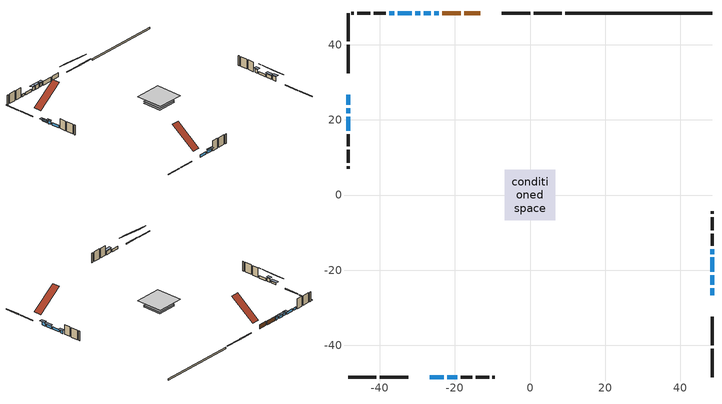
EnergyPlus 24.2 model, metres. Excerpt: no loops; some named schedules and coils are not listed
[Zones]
conditioned space
 floor adiabatic (Floor1 construction): -4.88,-4.88 -4.88,4.88 4.88,4.88 4.88,-4.88 z0.16
 floor adiabatic (AdiabaticFloorConstruction): -6.75,-6.75 -6.75,6.75 6.75,6.75 6.75,-6.75 z2.6
 floor foundation (Slab1 construction): -4.93,-4.82 -4.93,4.82 4.93,4.82 4.93,-4.82 z-0.65
 wall outside (RimJoist1 construction): 8.5,48.45 0.96,48.45 / -48.45,-48.45 -40.9,-48.45 / -48.45,48.45 -48.45,40.9 / 48.45,-48.45 48.45,-40.9 z0.16:0.46
 wall outside (RimJoist2 construction): 0.03,48.45 -7.51,48.45 / -39.97,-48.45 -32.43,-48.45 / -48.45,39.97 -48.45,32.43 / 48.45,-39.97 48.45,-32.43 z0.16:0.46
 wall outside (AdiabaticWallConstruction 1): -13.24,48.45 -17.47,48.45 / -18.4,48.45 -23.3,48.45 z0.16:2.19
 wall outside (AdiabaticWallConstruction): -24.23,48.45 -25.55,48.45 / -29.24,48.45 -30.56,48.45 / -48.45,23.03 -48.45,21.71 / 48.45,-15.71 48.45,-14.38 z0.16:1.97; -26.48,48.45 -28.31,48.45 z0.16:2.04; -48.45,26.7 -48.45,23.96 z0.16:1.15; 48.45,-26.7 48.45,-24.87 z0.16:2.29; 48.45,-23.95 48.45,-21.3 / -22.04,-48.45 -19.39,-48.45 z0.16:1.96; -31.49,48.45 -35.23,48.45 / -26.7,-48.45 -22.97,-48.45 / -48.45,20.78 -48.45,17.04 / 48.45,-20.37 48.45,-16.63 / -36.15,48.45 -37.53,48.45 z0.16:1.38
 wall outside (Wall1 construction): -38.45,48.45 -41.58,48.45 / -18.46,-48.45 -15.34,-48.45 / -48.45,16.12 -48.45,12.99 / 48.45,-13.45 48.45,-10.33 z0.16:5.04
 wall outside (Wall2 construction): -42.5,48.45 -46.01,48.45 / -14.41,-48.45 -10.91,-48.45 / -48.45,12.07 -48.45,8.56 / 48.45,-9.4 48.45,-5.9 z0.16:5.04
 wall outside (Wall3 construction): -46.94,48.45 -47.52,48.45 / -9.98,-48.45 -9.4,-48.45 / -48.45,7.63 -48.45,7.05 / 48.45,-4.97 48.45,-4.39 z0.16:5.04
 wall foundation (FoundationWall1 construction): 48.45,48.45 9.43,48.45 z-0.65:0.16
 window (WindowConstruction 8): -24.23,48.45 -25.55,48.45 z0.16:1.96
 window (WindowConstruction 1): -26.48,48.45 -28.31,48.45 z0.16:2.04
 window (WindowConstruction 2): -48.45,26.7 -48.45,23.96 z0.16:1.15
 window (WindowConstruction 3): 48.45,-26.7 48.45,-24.88 z0.16:2.29
 window (WindowConstruction 11): -29.24,48.45 -30.56,48.45 z0.16:1.96
 window (WindowConstruction 12): 48.45,-23.95 48.45,-21.3 z0.16:1.96
 window (WindowConstruction 13): -48.45,23.03 -48.45,21.71 z0.16:1.96
 window (WindowConstruction 4): -31.49,48.45 -35.23,48.45 z0.16:1.38
 window (WindowConstruction 5): -26.7,-48.45 -22.97,-48.45 z0.16:1.38
 window (WindowConstruction 6): -48.45,20.78 -48.45,17.04 z0.16:1.38
 window (WindowConstruction 9): -22.04,-48.45 -19.39,-48.45 z0.16:1.96
 window (WindowConstruction 7): 48.45,-20.37 48.45,-16.64 z0.16:1.38
 window (WindowConstruction 10): 48.45,-15.71 48.45,-14.38 z0.16:1.96
 window (WindowConstruction): -36.15,48.45 -37.53,48.45 z0.16:1.38
 door (Door): -13.24,48.45 -17.47,48.45 z0.16:2.19
 door (Door 1): -18.4,48.45 -23.3,48.45 z0.16:2.19
 ceiling adiabatic (AdiabaticFloorConstruction): 6.75,-6.75 6.75,6.75 -6.75,6.75 -6.75,-6.75 z2.6
 roof outside (Roof1 construction): -12.31,48.45,5.04 -12.31,36.06,14.32 -8.44,36.06,14.32 -8.44,48.45,5.04; -27.63,-48.45,5.04 -27.63,-36.06,14.32 -31.5,-36.06,14.32 -31.5,-48.45,5.04; -48.45,27.63,5.04 -36.06,27.63,14.32 -36.06,31.5,14.32 -48.45,31.5,5.04; 48.45,-27.63,5.04 36.06,-27.63,14.32 36.06,-31.5,14.32 48.45,-31.5,5.04
shading: -25.93,48.45 -23.85,48.45 -23.85,49.67 -25.93,49.67 z2.35; -28.67,48.45 -26.12,48.45 -26.12,49.67 -28.67,49.67 z2.4; -48.45,23.6 -48.45,27.06 -49.67,27.06 -49.67,23.6 z1.51; 48.45,-24.52 48.45,-27.06 49.67,-27.06 49.67,-24.52 z2.65; -30.94,48.45 -28.86,48.45 -28.86,49.67 -30.94,49.67 z2.35; 48.45,-20.92 48.45,-24.33 49.67,-24.33 49.67,-20.92 z2.35; -48.45,21.33 -48.45,23.41 -49.67,23.41 -49.67,21.33 z2.35; -19.01,-48.45 -22.42,-48.45 -22.42,-49.67 -19.01,-49.67 z2.35; 48.45,-14 48.45,-16.09 49.67,-16.09 49.67,-14 z2.35
[Building]
Building 1: Terrain=Suburbs
[Site:Location]
Kamloops AP_BC: Latitude {deg}=50.7; Longitude {deg}=-120.45; Time Zone {hr}=-8; Elevation {m}=345; Keep Site Location Information=Yes
[Site:GroundTemperature:Shallow]
5.27319, 3.4012, 3.25128, 4.13963, 7.70588, 11.2555, 14.3329, 16.2823, 16.4479, 14.8624, 11.8635, 8.42276
[Site:WaterMainsTemperature]
Calculation Method=Schedule; Temperature Schedule=mains temperature schedule
[Material] Roughness=Rough; Thermal Absorptance=0.9
Name | Thickness {m} | Conductivity {W/m-K} | Density {kg/m3} | Specific Heat {J/kg-K} | Solar Absorptance | Visible Absorptance
asphalt or fiberglass shingles | 0.00635 | 0.162714 | 1121.4 | 1465.45 | 0.4 | 0.4
concrete 4.0 in. | 0.1016 | 1.803125 | 2242.8 | 837.4 | 0.7 | 0.7
concrete 8.0 in. | 0.2032 | 1.803125 | 2242.8 | 837.4 | 0.7 | 0.7
door material | 0.04445 | 0.188738 | 512.64 | 1214.23 | 0.7 | 0.7
exterior vertical ins | 0.00171011 | 0.029427 | 32.04 | 1214.23 | 0.7 | 0.7
floor covering | 0.0127 | 9.015625 | 54.468 | 1339.84 | 0.6 | 0.6
floor covering 1 | 0.0127 | 0.0433444 | 54.468 | 1339.84 | 0.6 | 0.6
floor rigid ins; wall rigid ins 1 | 0.512978 | 0.029427 | 32.04 | 1214.23 | 0.7 | 0.7
floor stud and cavity | 0.0889 | 0.621767 | 50.32683 | 1063.81 | 0.7 | 0.7
floor stud and cavity 1 | 0.1397 | 1.75129 | 37.0049 | 1207.88 | 0.7 | 0.7
furniture material conditioned space 1 | 0.1524 | 0.115458 | 640.8 | 1214.23 | 0.6 | 0.6
gypsum board | 0.0127 | 0.160291 | 801 | 837.4 | 0.6 | 0.6
gypsum board 1 | 0.0127 | 0.160291 | 801 | 837.4 | 0.7 | 0.7
osb sheathing 0.5 in. | 0.0127 | 0.115458 | 512.64 | 1214.23 | 0.7 | 0.7
osb sheathing 0.75 in. | 0.01905 | 0.115458 | 512.64 | 1214.23 | 0.7 | 0.7
osb sheathing 2.0 in. | 0.0508 | 0.115458 | 512.64 | 1214.23 | 0.7 | 0.7
rim joist rigid ins | 0.103632 | 0.029427 | 32.04 | 1214.23 | 0.7 | 0.7
rim joist stud and cavity | 0.0508 | 0.258849 | 50.32683 | 1063.81 | 0.6 | 0.6
rim joist stud and cavity 1 | 0.0508 | 0.0505626 | 125.044 | 1163.47 | 0.6 | 0.6
roof rigid ins; wall rigid ins | 0.051816 | 0.029427 | 32.04 | 1214.23 | 0.7 | 0.7
roof stud and cavity | 0.2032 | 0.231943 | 78.34581 | 1123.46 | 0.7 | 0.7
wall stud and cavity | 0.1397 | 0.19072 | 139.0536 | 1170.24 | 0.7 | 0.7
wall stud and cavity 1 | 0.1397 | 0.251873 | 139.0536 | 1170.24 | 0.7 | 0.7
wall stud and cavity 2 | 0.1397 | 0.334772 | 139.0536 | 1170.24 | 0.7 | 0.7
wall stud and cavity 3 | 0.0889 | 0.380278 | 52.3479 | 1209.89 | 0.7 | 0.7
wall stud and cavity 4 | 0.0889 | 0.391764 | 83.0341 | 1211.67 | 0.7 | 0.7
wood siding | 0.0254 | 0.102417 | 544.68 | 1172.36 | 0.4 | 0.4
wood siding 1; wood siding 2; wood siding 3 | 0.0254 | 0.102417 | 544.68 | 1172.36 | 0.7 | 0.7
[WindowMaterial:SimpleGlazingSystem]
Name | U-Factor {W/m2-K} | Solar Heat Gain Coefficient
WindowMaterial | 2.95029 | 0.64
WindowMaterial 1 | 2.921331 | 0.67
WindowMaterial 2 | 2.907136 | 0.68
WindowMaterial 3 | 2.91792 | 0.67
WindowMaterial 4 | 2.91452 | 0.67
WindowMaterial 5 | 5.58318 | 0.73
[Construction]
AdiabaticFloorConstruction: floor stud and cavity 1, floor rigid ins, osb sheathing 0.75 in., floor covering 1
AdiabaticWallConstruction: wood siding 2, wall rigid ins 1, wall stud and cavity 3, gypsum board
AdiabaticWallConstruction 1: wood siding 3, wall rigid ins 1, wall stud and cavity 3, gypsum board
Door; Door 1: door material
Floor1 construction: floor stud and cavity, floor covering
FoundationWall1 construction: concrete 8.0 in., gypsum board 1
furniture construction conditioned space 1: furniture material conditioned space 1
PartitionWallConstruction: gypsum board, wall stud and cavity 4, gypsum board
RimJoist1 construction: wood siding 1, rim joist stud and cavity
RimJoist2 construction: wood siding 1, rim joist rigid ins, osb sheathing 2.0 in., rim joist stud and cavity 1
Roof1 construction: asphalt or fiberglass shingles, roof rigid ins, osb sheathing 0.75 in., roof stud and cavity, gypsum board
Slab1 construction: concrete 4.0 in.
Wall1 construction: wood siding, wall rigid ins, osb sheathing 0.5 in., wall stud and cavity, gypsum board
Wall2 construction: wood siding, wall rigid ins, osb sheathing 0.5 in., wall stud and cavity 1, gypsum board
Wall3 construction: wood siding, wall rigid ins, osb sheathing 0.5 in., wall stud and cavity 2, gypsum board
WindowConstruction: WindowMaterial
WindowConstruction 1: WindowMaterial 1
WindowConstruction 10; WindowConstruction 11; WindowConstruction 12; WindowConstruction 13; WindowConstruction 8; WindowConstruction 9: WindowMaterial 5
WindowConstruction 2: WindowMaterial 2
WindowConstruction 3: WindowMaterial 3
WindowConstruction 4; WindowConstruction 5; WindowConstruction 6; WindowConstruction 7: WindowMaterial 4
[Zone]
conditioned space: Multiplier=1; Volume {m3}=774.2; Part of Total Floor Area=Yes
[Space]
conditioned space 1: Zone=conditioned space; Volume {m3}=774.2
[SurfaceProperty:ExposedFoundationPerimeter]
Slab1: Exposed Perimeter Calculation Method=TotalExposedPerimeter; Total Exposed Perimeter {m}=39.014
[InternalMass] Zone or ZoneList=conditioned space; Space or SpaceList=conditioned space 1
Name | Construction | Surface Area {m2}
furniture mass conditioned space 1 | furniture construction conditioned space 1 | 149.096
partition wall mass | PartitionWallConstruction | 277.62
[Lights]
interior lighting: Zone or ZoneList or Space or SpaceList=conditioned space 1; Schedule=interior lighting schedule; Design Level Calculation Method=LightingLevel; Lighting Level {W}=343.2; Return Air Fraction=0; Fraction Radiant=0.6; Fraction Visible=0.2; Fraction Replaceable=1
[People]
occupants: Zone or ZoneList or Space or SpaceList=conditioned space 1; Number of People Schedule=occupants schedule; Number of People Calculation Method=People; Number of People=3; Fraction Radiant=0.314171; Sensible Heat Fraction=0.56303; Activity Level Schedule=occupants activity schedule; Carbon Dioxide Generation Rate {m3/s-W}=0; Enable ASHRAE 55 Comfort Warnings=No; Mean Radiant Temperature Calculation Type=EnclosureAveraged
[ElectricEquipment] Zone or ZoneList or Space or SpaceList=conditioned space 1; Design Level Calculation Method=EquipmentLevel
Name | Schedule | Design Level {W} | Fraction Latent | Fraction Radiant | Fraction Lost
clothes dryer | clothes dryer schedule | 140.772 | 0.015 | 0.081 | 0.85
clothes washer | clothes washer schedule | 32.1985 | 0.03 | 0.162 | 0.7
cooking range | cooking range schedule | 215.147 | 0.08 | 0.432 | 0.2
dishwasher | dishwasher schedule | 66.8632 | 0.3 | 0.18 | 0.4
fridge | fridge schedule | 72.9452 | 0 | 0.6 | 0
mech vent bath fan 0 | mech vent bath fan 0 schedule | 25.1 | 0 | 0 | 1
mech vent house fan | mech vent house fan schedule | 0 | 0 | 0 | 1
mech vent house fan cfis | mech vent house fan cfis schedule | 0 | 0 | 0 | 0
misc plug loads | misc plug loads schedule | 494.7 | 0.045 | 0.513 | 0.1
whole house fan | Always On Discrete | 0 | 0 | 0 | 1
[OtherEquipment] Zone or ZoneList or Space or SpaceList=conditioned space 1; Design Level Calculation Method=EquipmentLevel
Name | Fuel Type | Schedule | Design Level {W} | Fraction Latent | Fraction Radiant | Fraction Lost
clothes dryer 1 | Electricity | clothes dryer schedule | 0 | 0.015 | 0.081 | 0.85
cooking range 1 | Electricity | cooking range schedule | 0 | 0.08 | 0.432 | 0.2
general water use latent | None | general water use schedule | 62.594 | 1 | 0 | 0
general water use sensible | None | general water use schedule | -61.6891 | 0 | 0.6 | 0
mech vent house fan latent load | None | Always On Discrete | 0 | 1 | 0 | 0
mech vent house fan sensible load | None | Always On Discrete | 0 | 0 | 0 | 0
water heater energy adjustment1 | Electricity | Always On Discrete | 0.01 | 0 | 0 | 1
[ZoneInfiltration:DesignFlowRate] Zone or ZoneList or Space or SpaceList=conditioned space 1; Schedule=Always On Discrete; Design Flow Rate Calculation Method=Flow/Zone; Design Flow Rate {m3/s}=0
infil flow; natural vent flow; whole house fan flow
[ZoneControl:Thermostat]
conditioned space Thermostat: Zone or ZoneList=conditioned space; Control Type Schedule=conditioned space Thermostat Schedule; Control 1=conditioned space temperature setpoint; Temperature Difference Between Cutout And Setpoint {deltaC}=0
[ThermostatSetpoint:DualSetpoint]
conditioned space temperature setpoint: Heating Setpoint Temperature Schedule=heating setpoint; Cooling Setpoint Temperature Schedule=cooling setpoint
[AirLoopHVAC:UnitarySystem]
unit heater unitary system: Control Type=Load; Controlling Zone or Thermostat Location=conditioned space; Dehumidification Control Type=None; Availability Schedule=Always On Discrete; Supply Fan=unit heater supply fan; Fan Placement=BlowThrough; Supply Air Fan Operating Mode Schedule=unit heater auto fan schedule; Heating Coil=unit heater htg coil; DX Heating Coil Sizing Ratio=1; Use DOAS DX Cooling Coil=No; Minimum Supply Air Temperature {C}=2; Latent Load Control=SensibleOnlyLoadControl; Cooling Supply Air Flow Rate Method=None; Heating Supply Air Flow Rate Method=SupplyAirFlowRate; Heating Supply Air Flow Rate {m3/s}=0.00141584; No Load Supply Air Flow Rate Method=SupplyAirFlowRate; No Load Supply Air Flow Rate {m3/s}=0; No Load Supply Air Flow Rate Control Set To Low Speed=Yes; Maximum Supply Air Temperature {C}=48.8889; Maximum Outdoor Dry-Bulb Temperature for Supplemental Heater Operation {C}=21; Ancillary On-Cycle Electric Power {W}=0; Ancillary Off-Cycle Electric Power {W}=0
[Zone equipment]
conditioned space: electric baseboard, unit heater unitary system
[Foundation:Kiva]
Foundation Kiva 1: Initial Indoor Air Temperature {C}=18; Wall Height Above Grade {m}=0.16002; Wall Depth Below Slab {m}=0.2032; Custom Block Material Name 1=exterior vertical ins; Custom Block Depth 1 {m}=0.810006; Custom Block X Position 1 {m}=0.2159; Custom Block Z Position 1 {m}=0
[Foundation:Kiva:Settings]
Soil Conductivity {W/m-K}=0.849921; Soil Density {kg/m3}=1842.3; Soil Specific Heat {J/kg-K}=418.7; Ground Solar Absorptivity=0.9; Ground Thermal Absorptivity=0.9; Ground Surface Roughness {m}=0.03; Far-Field Width {m}=40; Deep-Ground Boundary Condition=ZeroFlux; Deep-Ground Depth {m}=40; Minimum Cell Dimension {m}=0.2; Maximum Cell Growth Coefficient=3; Simulation Timestep=Timestep
[Exterior:Lights]
exterior lighting: Schedule=exterior lighting schedule; Design Level {W}=75.6
[EnergyManagementSystem:Sensor] Output:Variable or Output:Meter Index Key=conditioned space
Name | Output:Variable or Output:Meter
conditioned_space_clg_unmet_s | Zone Cooling Setpoint Not Met Time
conditioned_space_htg_unmet_s | Zone Heating Setpoint Not Met Time
fridge_tin_s; tin_s; tin_s_1 | Zone Mean Air Temperature
tout_s | Zone Outdoor Air Drybulb Temperature
win_s | Zone Air Humidity Ratio
[Schedule:Week:Daily]
interior lighting schedule Week Rule - Jan1-Jan27: interior lighting schedule day, interior lighting schedule day, interior lighting schedule day, interior lighting schedule day, interior lighting schedule day, interior lighting schedule day, interior lighting schedule day, interior lighting schedule default day, interior lighting schedule default day, interior lighting schedule default day, interior lighting schedule default day, interior lighting schedule default day
interior lighting schedule Week Rule - Jan28-Feb3: interior lighting schedule day, interior lighting schedule day, interior lighting schedule day, interior lighting schedule day, interior lighting schedule day 1, interior lighting schedule day 1, interior lighting schedule day 1, interior lighting schedule default day, interior lighting schedule default day, interior lighting schedule default day, interior lighting schedule default day, interior lighting schedule default day
interior lighting schedule Week Rule - Feb4-Feb24: interior lighting schedule day 1, interior lighting schedule day 1, interior lighting schedule day 1, interior lighting schedule day 1, interior lighting schedule day 1, interior lighting schedule day 1, interior lighting schedule day 1, interior lighting schedule default day, interior lighting schedule default day, interior lighting schedule default day, interior lighting schedule default day, interior lighting schedule default day
interior lighting schedule Week Rule - Feb25-Mar3: interior lighting schedule day 1, interior lighting schedule day 1, interior lighting schedule day 1, interior lighting schedule day 1, interior lighting schedule day 2, interior lighting schedule day 2, interior lighting schedule day 2, interior lighting schedule default day, interior lighting schedule default day, interior lighting schedule default day, interior lighting schedule default day, interior lighting schedule default day
interior lighting schedule Week Rule - Mar4-Mar31: interior lighting schedule day 2, interior lighting schedule day 2, interior lighting schedule day 2, interior lighting schedule day 2, interior lighting schedule day 2, interior lighting schedule day 2, interior lighting schedule day 2, interior lighting schedule default day, interior lighting schedule default day, interior lighting schedule default day, interior lighting schedule default day, interior lighting schedule default day
interior lighting schedule Week Rule - Apr1-Apr28: interior lighting schedule day 3, interior lighting schedule day 3, interior lighting schedule day 3, interior lighting schedule day 3, interior lighting schedule day 3, interior lighting schedule day 3, interior lighting schedule day 3, interior lighting schedule default day, interior lighting schedule default day, interior lighting schedule default day, interior lighting schedule default day, interior lighting schedule default day
interior lighting schedule Week Rule - Apr29-May5: interior lighting schedule day 3, interior lighting schedule day 3, interior lighting schedule day 4, interior lighting schedule day 4, interior lighting schedule day 4, interior lighting schedule day 4, interior lighting schedule day 4, interior lighting schedule default day, interior lighting schedule default day, interior lighting schedule default day, interior lighting schedule default day, interior lighting schedule default day
interior lighting schedule Week Rule - May6-May26: interior lighting schedule day 4, interior lighting schedule day 4, interior lighting schedule day 4, interior lighting schedule day 4, interior lighting schedule day 4, interior lighting schedule day 4, interior lighting schedule day 4, interior lighting schedule default day, interior lighting schedule default day, interior lighting schedule default day, interior lighting schedule default day, interior lighting schedule default day
interior lighting schedule Week Rule - May27-Jun2: interior lighting schedule day 4, interior lighting schedule day 4, interior lighting schedule day 4, interior lighting schedule day 4, interior lighting schedule day 4, interior lighting schedule day 5, interior lighting schedule day 5, interior lighting schedule default day, interior lighting schedule default day, interior lighting schedule default day, interior lighting schedule default day, interior lighting schedule default day
interior lighting schedule Week Rule - Jun3-Jun30: interior lighting schedule day 5, interior lighting schedule day 5, interior lighting schedule day 5, interior lighting schedule day 5, interior lighting schedule day 5, interior lighting schedule day 5, interior lighting schedule day 5, interior lighting schedule default day, interior lighting schedule default day, interior lighting schedule default day, interior lighting schedule default day, interior lighting schedule default day
interior lighting schedule Week Rule - Jul1-Jul28: interior lighting schedule day 6, interior lighting schedule day 6, interior lighting schedule day 6, interior lighting schedule day 6, interior lighting schedule day 6, interior lighting schedule day 6, interior lighting schedule day 6, interior lighting schedule default day, interior lighting schedule default day, interior lighting schedule default day, interior lighting schedule default day, interior lighting schedule default day
interior lighting schedule Week Rule - Jul29-Aug4: interior lighting schedule day 6, interior lighting schedule day 6, interior lighting schedule day 6, interior lighting schedule day 7, interior lighting schedule day 7, interior lighting schedule day 7, interior lighting schedule day 7, interior lighting schedule default day, interior lighting schedule default day, interior lighting schedule default day, interior lighting schedule default day, interior lighting schedule default day
interior lighting schedule Week Rule - Aug5-Aug25: interior lighting schedule day 7, interior lighting schedule day 7, interior lighting schedule day 7, interior lighting schedule day 7, interior lighting schedule day 7, interior lighting schedule day 7, interior lighting schedule day 7, interior lighting schedule default day, interior lighting schedule default day, interior lighting schedule default day, interior lighting schedule default day, interior lighting schedule default day
interior lighting schedule Week Rule - Aug26-Sep1: interior lighting schedule day 7, interior lighting schedule day 7, interior lighting schedule day 7, interior lighting schedule day 7, interior lighting schedule day 7, interior lighting schedule day 7, interior lighting schedule day 8, interior lighting schedule default day, interior lighting schedule default day, interior lighting schedule default day, interior lighting schedule default day, interior lighting schedule default day
interior lighting schedule Week Rule - Sep2-Sep29: interior lighting schedule day 8, interior lighting schedule day 8, interior lighting schedule day 8, interior lighting schedule day 8, interior lighting schedule day 8, interior lighting schedule day 8, interior lighting schedule day 8, interior lighting schedule default day, interior lighting schedule default day, interior lighting schedule default day, interior lighting schedule default day, interior lighting schedule default day
interior lighting schedule Week Rule - Sep30-Oct6: interior lighting schedule day 8, interior lighting schedule day 9, interior lighting schedule day 9, interior lighting schedule day 9, interior lighting schedule day 9, interior lighting schedule day 9, interior lighting schedule day 9, interior lighting schedule default day, interior lighting schedule default day, interior lighting schedule default day, interior lighting schedule default day, interior lighting schedule default day
interior lighting schedule Week Rule - Oct7-Oct27: interior lighting schedule day 9, interior lighting schedule day 9, interior lighting schedule day 9, interior lighting schedule day 9, interior lighting schedule day 9, interior lighting schedule day 9, interior lighting schedule day 9, interior lighting schedule default day, interior lighting schedule default day, interior lighting schedule default day, interior lighting schedule default day, interior lighting schedule default day
interior lighting schedule Week Rule - Oct28-Nov3: interior lighting schedule day 9, interior lighting schedule day 9, interior lighting schedule day 9, interior lighting schedule day 9, interior lighting schedule day 10, interior lighting schedule day 10, interior lighting schedule day 10, interior lighting schedule default day, interior lighting schedule default day, interior lighting schedule default day, interior lighting schedule default day, interior lighting schedule default day
interior lighting schedule Week Rule - Nov4-Nov24: interior lighting schedule day 10, interior lighting schedule day 10, interior lighting schedule day 10, interior lighting schedule day 10, interior lighting schedule day 10, interior lighting schedule day 10, interior lighting schedule day 10, interior lighting schedule default day, interior lighting schedule default day, interior lighting schedule default day, interior lighting schedule default day, interior lighting schedule default day
interior lighting schedule Week Rule - Nov25-Dec1: interior lighting schedule day 10, interior lighting schedule day 10, interior lighting schedule day 10, interior lighting schedule day 10, interior lighting schedule day 10, interior lighting schedule day 10, interior lighting schedule day 11, interior lighting schedule default day, interior lighting schedule default day, interior lighting schedule default day, interior lighting schedule default day, interior lighting schedule default day
interior lighting schedule Week Rule - Dec2-Dec31: interior lighting schedule day 11, interior lighting schedule day 11, interior lighting schedule day 11, interior lighting schedule day 11, interior lighting schedule day 11, interior lighting schedule day 11, interior lighting schedule day 11, interior lighting schedule default day, interior lighting schedule default day, interior lighting schedule default day, interior lighting schedule default day, interior lighting schedule default day
occupants schedule Week Rule - Jan1-Dec31: occupants schedule day, occupants schedule day, occupants schedule day, occupants schedule day, occupants schedule day, occupants schedule day, occupants schedule day, occupants schedule default day, occupants schedule default day, occupants schedule default day, occupants schedule default day, occupants schedule default day
clothes dryer schedule Week Rule - Jan1-Dec31: clothes dryer schedule day, clothes dryer schedule day, clothes dryer schedule day, clothes dryer schedule day, clothes dryer schedule day, clothes dryer schedule day, clothes dryer schedule day, clothes dryer schedule default day, clothes dryer schedule default day, clothes dryer schedule default day, clothes dryer schedule default day, clothes dryer schedule default day
clothes washer schedule Week Rule - Jan1-Dec31: clothes washer schedule day, clothes washer schedule day, clothes washer schedule day, clothes washer schedule day, clothes washer schedule day, clothes washer schedule day, clothes washer schedule day, clothes washer schedule default day, clothes washer schedule default day, clothes washer schedule default day, clothes washer schedule default day, clothes washer schedule default day
cooking range schedule Week Rule - Jan1-Dec31: cooking range schedule day, cooking range schedule day, cooking range schedule day, cooking range schedule day, cooking range schedule day, cooking range schedule day, cooking range schedule day, cooking range schedule default day, cooking range schedule default day, cooking range schedule default day, cooking range schedule default day, cooking range schedule default day
dishwasher schedule Week Rule - Jan1-Dec31: dishwasher schedule day, dishwasher schedule day, dishwasher schedule day, dishwasher schedule day, dishwasher schedule day, dishwasher schedule day, dishwasher schedule day, dishwasher schedule default day, dishwasher schedule default day, dishwasher schedule default day, dishwasher schedule default day, dishwasher schedule default day
mech vent bath fan 0 schedule Week Rule - Jan1-Dec31: mech vent bath fan 0 schedule day, mech vent bath fan 0 schedule day, mech vent bath fan 0 schedule day, mech vent bath fan 0 schedule day, mech vent bath fan 0 schedule day, mech vent bath fan 0 schedule day, mech vent bath fan 0 schedule day, mech vent bath fan 0 schedule default day, mech vent bath fan 0 schedule default day, mech vent bath fan 0 schedule default day, mech vent bath fan 0 schedule default day, mech vent bath fan 0 schedule default day
misc plug loads schedule Week Rule - Jan1-Dec31: misc plug loads schedule day, misc plug loads schedule day, misc plug loads schedule day, misc plug loads schedule day, misc plug loads schedule day, misc plug loads schedule day, misc plug loads schedule day, misc plug loads schedule default day, misc plug loads schedule default day, misc plug loads schedule default day, misc plug loads schedule default day, misc plug loads schedule default day
general water use schedule Week Rule - Jan1-Dec31: general water use schedule day, general water use schedule day, general water use schedule day, general water use schedule day, general water use schedule day, general water use schedule day, general water use schedule day, general water use schedule default day, general water use schedule default day, general water use schedule default day, general water use schedule default day, general water use schedule default day
exterior lighting schedule Week Rule - Jan1-Jan27: exterior lighting schedule day, exterior lighting schedule day, exterior lighting schedule day, exterior lighting schedule day, exterior lighting schedule day, exterior lighting schedule day, exterior lighting schedule day, exterior lighting schedule default day, exterior lighting schedule default day, exterior lighting schedule default day, exterior lighting schedule default day, exterior lighting schedule default day
exterior lighting schedule Week Rule - Jan28-Feb3: exterior lighting schedule day, exterior lighting schedule day, exterior lighting schedule day, exterior lighting schedule day, exterior lighting schedule day 1, exterior lighting schedule day 1, exterior lighting schedule day 1, exterior lighting schedule default day, exterior lighting schedule default day, exterior lighting schedule default day, exterior lighting schedule default day, exterior lighting schedule default day
exterior lighting schedule Week Rule - Feb4-Feb24: exterior lighting schedule day 1, exterior lighting schedule day 1, exterior lighting schedule day 1, exterior lighting schedule day 1, exterior lighting schedule day 1, exterior lighting schedule day 1, exterior lighting schedule day 1, exterior lighting schedule default day, exterior lighting schedule default day, exterior lighting schedule default day, exterior lighting schedule default day, exterior lighting schedule default day
exterior lighting schedule Week Rule - Feb25-Mar3: exterior lighting schedule day 1, exterior lighting schedule day 1, exterior lighting schedule day 1, exterior lighting schedule day 1, exterior lighting schedule day 2, exterior lighting schedule day 2, exterior lighting schedule day 2, exterior lighting schedule default day, exterior lighting schedule default day, exterior lighting schedule default day, exterior lighting schedule default day, exterior lighting schedule default day
exterior lighting schedule Week Rule - Mar4-Mar31: exterior lighting schedule day 2, exterior lighting schedule day 2, exterior lighting schedule day 2, exterior lighting schedule day 2, exterior lighting schedule day 2, exterior lighting schedule day 2, exterior lighting schedule day 2, exterior lighting schedule default day, exterior lighting schedule default day, exterior lighting schedule default day, exterior lighting schedule default day, exterior lighting schedule default day
exterior lighting schedule Week Rule - Apr1-Apr28: exterior lighting schedule day 3, exterior lighting schedule day 3, exterior lighting schedule day 3, exterior lighting schedule day 3, exterior lighting schedule day 3, exterior lighting schedule day 3, exterior lighting schedule day 3, exterior lighting schedule default day, exterior lighting schedule default day, exterior lighting schedule default day, exterior lighting schedule default day, exterior lighting schedule default day
exterior lighting schedule Week Rule - Apr29-May5: exterior lighting schedule day 3, exterior lighting schedule day 3, exterior lighting schedule day 4, exterior lighting schedule day 4, exterior lighting schedule day 4, exterior lighting schedule day 4, exterior lighting schedule day 4, exterior lighting schedule default day, exterior lighting schedule default day, exterior lighting schedule default day, exterior lighting schedule default day, exterior lighting schedule default day
exterior lighting schedule Week Rule - May6-May26: exterior lighting schedule day 4, exterior lighting schedule day 4, exterior lighting schedule day 4, exterior lighting schedule day 4, exterior lighting schedule day 4, exterior lighting schedule day 4, exterior lighting schedule day 4, exterior lighting schedule default day, exterior lighting schedule default day, exterior lighting schedule default day, exterior lighting schedule default day, exterior lighting schedule default day
exterior lighting schedule Week Rule - May27-Jun2: exterior lighting schedule day 4, exterior lighting schedule day 4, exterior lighting schedule day 4, exterior lighting schedule day 4, exterior lighting schedule day 4, exterior lighting schedule day 5, exterior lighting schedule day 5, exterior lighting schedule default day, exterior lighting schedule default day, exterior lighting schedule default day, exterior lighting schedule default day, exterior lighting schedule default day
exterior lighting schedule Week Rule - Jun3-Jun30: exterior lighting schedule day 5, exterior lighting schedule day 5, exterior lighting schedule day 5, exterior lighting schedule day 5, exterior lighting schedule day 5, exterior lighting schedule day 5, exterior lighting schedule day 5, exterior lighting schedule default day, exterior lighting schedule default day, exterior lighting schedule default day, exterior lighting schedule default day, exterior lighting schedule default day
exterior lighting schedule Week Rule - Jul1-Jul28: exterior lighting schedule day 6, exterior lighting schedule day 6, exterior lighting schedule day 6, exterior lighting schedule day 6, exterior lighting schedule day 6, exterior lighting schedule day 6, exterior lighting schedule day 6, exterior lighting schedule default day, exterior lighting schedule default day, exterior lighting schedule default day, exterior lighting schedule default day, exterior lighting schedule default day
exterior lighting schedule Week Rule - Jul29-Aug4: exterior lighting schedule day 6, exterior lighting schedule day 6, exterior lighting schedule day 6, exterior lighting schedule day 7, exterior lighting schedule day 7, exterior lighting schedule day 7, exterior lighting schedule day 7, exterior lighting schedule default day, exterior lighting schedule default day, exterior lighting schedule default day, exterior lighting schedule default day, exterior lighting schedule default day
exterior lighting schedule Week Rule - Aug5-Aug25: exterior lighting schedule day 7, exterior lighting schedule day 7, exterior lighting schedule day 7, exterior lighting schedule day 7, exterior lighting schedule day 7, exterior lighting schedule day 7, exterior lighting schedule day 7, exterior lighting schedule default day, exterior lighting schedule default day, exterior lighting schedule default day, exterior lighting schedule default day, exterior lighting schedule default day
exterior lighting schedule Week Rule - Aug26-Sep1: exterior lighting schedule day 7, exterior lighting schedule day 7, exterior lighting schedule day 7, exterior lighting schedule day 7, exterior lighting schedule day 7, exterior lighting schedule day 7, exterior lighting schedule day 8, exterior lighting schedule default day, exterior lighting schedule default day, exterior lighting schedule default day, exterior lighting schedule default day, exterior lighting schedule default day
exterior lighting schedule Week Rule - Sep2-Sep29: exterior lighting schedule day 8, exterior lighting schedule day 8, exterior lighting schedule day 8, exterior lighting schedule day 8, exterior lighting schedule day 8, exterior lighting schedule day 8, exterior lighting schedule day 8, exterior lighting schedule default day, exterior lighting schedule default day, exterior lighting schedule default day, exterior lighting schedule default day, exterior lighting schedule default day
exterior lighting schedule Week Rule - Sep30-Oct6: exterior lighting schedule day 8, exterior lighting schedule day 9, exterior lighting schedule day 9, exterior lighting schedule day 9, exterior lighting schedule day 9, exterior lighting schedule day 9, exterior lighting schedule day 9, exterior lighting schedule default day, exterior lighting schedule default day, exterior lighting schedule default day, exterior lighting schedule default day, exterior lighting schedule default day
[Schedule:Year]
interior lighting schedule: interior lighting schedule Week Rule - Jan1-Jan27, 1, 1, 1, 27, interior lighting schedule Week Rule - Jan28-Feb3, 1, 28, 2, 3, interior lighting schedule Week Rule - Feb4-Feb24, 2, 4, 2, 24, interior lighting schedule Week Rule - Feb25-Mar3, 2, 25, 3, 3, interior lighting schedule Week Rule - Mar4-Mar31, 3, 4, 3, 31, interior lighting schedule Week Rule - Apr1-Apr28, 4, 1, 4, 28, interior lighting schedule Week Rule - Apr29-May5, 4, 29, 5, 5, interior lighting schedule Week Rule - May6-May26, 5, 6, 5, 26, interior lighting schedule Week Rule - May27-Jun2, 5, 27, 6, 2, interior lighting schedule Week Rule - Jun3-Jun30, 6, 3, 6, 30, interior lighting schedule Week Rule - Jul1-Jul28, 7, 1, 7, 28, interior lighting schedule Week Rule - Jul29-Aug4, 7, 29, 8, 4, interior lighting schedule Week Rule - Aug5-Aug25, 8, 5, 8, 25, interior lighting schedule Week Rule - Aug26-Sep1, 8, 26, 9, 1, interior lighting schedule Week Rule - Sep2-Sep29, 9, 2, 9, 29, interior lighting schedule Week Rule - Sep30-Oct6, 9, 30, 10, 6, interior lighting schedule Week Rule - Oct7-Oct27, 10, 7, 10, 27, interior lighting schedule Week Rule - Oct28-Nov3, 10, 28, 11, 3, interior lighting schedule Week Rule - Nov4-Nov24, 11, 4, 11, 24, interior lighting schedule Week Rule - Nov25-Dec1, 11, 25, 12, 1, interior lighting schedule Week Rule - Dec2-Dec31, 12, 2, 12, 31
occupants schedule: occupants schedule Week Rule - Jan1-Dec31, 1, 1, 12, 31
clothes dryer schedule: clothes dryer schedule Week Rule - Jan1-Dec31, 1, 1, 12, 31
clothes washer schedule: clothes washer schedule Week Rule - Jan1-Dec31, 1, 1, 12, 31
cooking range schedule: cooking range schedule Week Rule - Jan1-Dec31, 1, 1, 12, 31
dishwasher schedule: dishwasher schedule Week Rule - Jan1-Dec31, 1, 1, 12, 31
mech vent bath fan 0 schedule: mech vent bath fan 0 schedule Week Rule - Jan1-Dec31, 1, 1, 12, 31
misc plug loads schedule: misc plug loads schedule Week Rule - Jan1-Dec31, 1, 1, 12, 31
general water use schedule: general water use schedule Week Rule - Jan1-Dec31, 1, 1, 12, 31
exterior lighting schedule: exterior lighting schedule Week Rule - Jan1-Jan27, 1, 1, 1, 27, exterior lighting schedule Week Rule - Jan28-Feb3, 1, 28, 2, 3, exterior lighting schedule Week Rule - Feb4-Feb24, 2, 4, 2, 24, exterior lighting schedule Week Rule - Feb25-Mar3, 2, 25, 3, 3, exterior lighting schedule Week Rule - Mar4-Mar31, 3, 4, 3, 31, exterior lighting schedule Week Rule - Apr1-Apr28, 4, 1, 4, 28, exterior lighting schedule Week Rule - Apr29-May5, 4, 29, 5, 5, exterior lighting schedule Week Rule - May6-May26, 5, 6, 5, 26, exterior lighting schedule Week Rule - May27-Jun2, 5, 27, 6, 2, exterior lighting schedule Week Rule - Jun3-Jun30, 6, 3, 6, 30, exterior lighting schedule Week Rule - Jul1-Jul28, 7, 1, 7, 28, exterior lighting schedule Week Rule - Jul29-Aug4, 7, 29, 8, 4, exterior lighting schedule Week Rule - Aug5-Aug25, 8, 5, 8, 25, exterior lighting schedule Week Rule - Aug26-Sep1, 8, 26, 9, 1, exterior lighting schedule Week Rule - Sep2-Sep29, 9, 2, 9, 29, exterior lighting schedule Week Rule - Sep30-Oct6, 9, 30, 10, 6, exterior lighting schedule Week Rule - Oct7-Oct27, 10, 7, 10, 27, exterior lighting schedule Week Rule - Oct28-Nov3, 10, 28, 11, 3, exterior lighting schedule Week Rule - Nov4-Nov24, 11, 4, 11, 24, exterior lighting schedule Week Rule - Nov25-Dec1, 11, 25, 12, 1, exterior lighting schedule Week Rule - Dec2-Dec31, 12, 2, 12, 31
[Schedule:Constant]
Name | Hourly Value
occupants activity schedule | 117.228
fridge schedule; unit heater auto fan schedule | 0
mech vent house fan schedule; mech vent house fan cfis schedule; Always On Discrete | 1
[Schedule:Compact]
conditioned space Thermostat Schedule: Through: 12/31, For: AllDays, Until: 24:00, 4
mains temperature schedule: Through: 01/01, For: AllDays, Until: 24:00, 8.94833, Through: 01/02, For: AllDays, Until: 24:00, 8.88389, Through: 01/03, For: AllDays, Until: 24:00, 8.82056, Through: 01/04, For: AllDays, Until: 24:00, 8.75833, Through: 01/05, For: AllDays, Until: 24:00, 8.69778, Through: 01/06, For: AllDays, Until: 24:00, 8.63778, Through: 01/07, For: AllDays, Until: 24:00, 8.57944, Through: 01/08, For: AllDays, Until: 24:00, 8.52278, Through: 01/09, For: AllDays, Until: 24:00, 8.46722, Through: 01/10, For: AllDays, Until: 24:00, 8.41278, Through: 01/11, For: AllDays, Until: 24:00, 8.36, Through: 01/12, For: AllDays, Until: 24:00, 8.30833, Through: 01/13, For: AllDays, Until: 24:00, 8.25833, Through: 01/14, For: AllDays, Until: 24:00, 8.20944, Through: 01/15, For: AllDays, Until: 24:00, 8.16222, Through: 01/16, For: AllDays, Until: 24:00, 8.11611, Through: 01/17, For: AllDays, Until: 24:00, 8.07167, Through: 01/18, For: AllDays, Until: 24:00, 8.02889, Through: 01/19, For: AllDays, Until: 24:00, 7.98722, Through: 01/20, For: AllDays, Until: 24:00, 7.94722, Through: 01/21, For: AllDays, Until: 24:00, 7.90889, Through: 01/22, For: AllDays, Until: 24:00, 7.87167, Through: 01/23, For: AllDays, Until: 24:00, 7.83611, Through: 01/24, For: AllDays, Until: 24:00, 7.80222, Through: 01/25, For: AllDays, Until: 24:00, 7.77, Through: 01/26, For: AllDays, Until: 24:00, 7.73889, Through: 01/27, For: AllDays, Until: 24:00, 7.71, Through: 01/28, For: AllDays, Until: 24:00, 7.68222, Through: 01/29, For: AllDays, Until: 24:00, 7.65611, Through: 01/30, For: AllDays, Until: 24:00, 7.63167, Through: 01/31, For: AllDays, Until: 24:00, 7.60833, Through: 02/01, For: AllDays, Until: 24:00, 7.58722, Through: 02/02, For: AllDays, Until: 24:00, 7.56722, Through: 02/03, For: AllDays, Until: 24:00, 7.54944, Through: 02/04, For: AllDays, Until: 24:00, 7.53278, Through: 02/05, For: AllDays, Until: 24:00, 7.51778, Through: 02/06, For: AllDays, Until: 24:00, 7.50444, Through: 02/07, For: AllDays, Until: 24:00, 7.49333, Through: 02/08, For: AllDays, Until: 24:00, 7.48333, Through: 02/09, For: AllDays, Until: 24:00, 7.475, Through: 02/10, For: AllDays, Until: 24:00, 7.46833, Through: 02/11, For: AllDays, Until: 24:00, 7.46278, Through: 02/12, For: AllDays, Until: 24:00, 7.45944, Through: 02/13, For: AllDays, Until: 24:00, 7.45778, Through: 02/14, For: AllDays, Until: 24:00, 7.45778, Through: 02/15, For: AllDays, Until: 24:00, 7.45944, Through: 02/16, For: AllDays, Until: 24:00, 7.46222, Through: 02/17, For: AllDays, Until: 24:00, 7.46722, Through: 02/18, For: AllDays, Until: 24:00, 7.47389, Through: 02/19, For: AllDays, Until: 24:00, 7.48167, Through: 02/20, For: AllDays, Until: 24:00, 7.49167, Through: 02/21, For: AllDays, Until: 24:00, 7.50278, Through: 02/22, For: AllDays, Until: 24:00, 7.51611, Through: 02/23, For: AllDays, Until: 24:00, 7.53056, Through: 02/24, For: AllDays, Until: 24:00, 7.54667, Through: 02/25, For: AllDays, Until: 24:00, 7.565, Through: 02/26, For: AllDays, Until: 24:00, 7.58444, Through: 02/27, For: AllDays, Until: 24:00, 7.60556, Through: 02/28, For: AllDays, Until: 24:00, 7.62833, Through: 03/01, For: AllDays, Until: 24:00, 7.65222, Through: 03/02, For: AllDays, Until: 24:00, 7.67833, Through: 03/03, For: AllDays, Until: 24:00, 7.70611, Through: 03/04, For: AllDays, Until: 24:00, 7.735, Through: 03/05, For: AllDays, Until: 24:00, 7.76556, Through: 03/06, For: AllDays, Until: 24:00, 7.79778, Through: 03/07, For: AllDays, Until: 24:00, 7.83167, Through: 03/08, For: AllDays, Until: 24:00, 7.86667, Through: 03/09, For: AllDays, Until: 24:00, 7.90333, Through: 03/10, For: AllDays, Until: 24:00, 7.94167, Through: 03/11, For: AllDays, Until: 24:00, 7.98167, Through: 03/12, For: AllDays, Until: 24:00, 8.02278, Through: 03/13, For: AllDays, Until: 24:00, 8.06556, Through: 03/14, For: AllDays, Until: 24:00, 8.11, Through: 03/15, For: AllDays, Until: 24:00, 8.15556, Through: 03/16, For: AllDays, Until: 24:00, 8.20278, Through: 03/17, For: AllDays, Until: 24:00, 8.25111, Through: 03/18, For: AllDays, Until: 24:00, 8.30111, Through: 03/19, For: AllDays, Until: 24:00, 8.35278, Through: 03/20, For: AllDays, Until: 24:00, 8.40556, Through: 03/21, For: AllDays, Until: 24:00, 8.45944, Through: 03/22, For: AllDays, Until: 24:00, 8.515, Through: 03/23, For: AllDays, Until: 24:00, 8.57167, Through: 03/24, For: AllDays, Until: 24:00, 8.63, Through: 03/25, For: AllDays, Until: 24:00, 8.68944, Through: 03/26, For: AllDays, Until: 24:00, 8.75, Through: 03/27, For: AllDays, Until: 24:00, 8.81167, Through: 03/28, For: AllDays, Until: 24:00, 8.875, Through: 03/29, For: AllDays, Until: 24:00, 8.93944, Through: 03/30, For: AllDays, Until: 24:00, 9.005, Through: 03/31, For: AllDays, Until: 24:00, 9.07222, Through: 04/01, For: AllDays, Until: 24:00, 9.14, Through: 04/02, For: AllDays, Until: 24:00, 9.20944, Through: 04/03, For: AllDays, Until: 24:00, 9.27944, Through: 04/04, For: AllDays, Until: 24:00, 9.35056, Through: 04/05, For: AllDays, Until: 24:00, 9.42333, Through: 04/06, For: AllDays, Until: 24:00, 9.49667, Through: 04/07, For: AllDays, Until: 24:00, 9.57167, Through: 04/08, For: AllDays, Until: 24:00, 9.64722, Through: 04/09, For: AllDays, Until: 24:00, 9.72333, Through: 04/10, For: AllDays, Until: 24:00, 9.80111, Through: 04/11, For: AllDays, Until: 24:00, 9.87944, Through: 04/12, For: AllDays, Until: 24:00, 9.95889, Through: 04/13, For: AllDays, Until: 24:00, 10.0394, Through: 04/14, For: AllDays, Until: 24:00, 10.1206, Through: 04/15, For: AllDays, Until: 24:00, 10.2028, Through: 04/16, For: AllDays, Until: 24:00, 10.2856, Through: 04/17, For: AllDays, Until: 24:00, 10.3694, Through: 04/18, For: AllDays, Until: 24:00, 10.4539, Through: 04/19, For: AllDays, Until: 24:00, 10.5394, Through: 04/20, For: AllDays, Until: 24:00, 10.625, Through: 04/21, For: AllDays, Until: 24:00, 10.7122, Through: 04/22, For: AllDays, Until: 24:00, 10.7994, Through: 04/23, For: AllDays, Until: 24:00, 10.8872, Through: 04/24, For: AllDays, Until: 24:00, 10.9761, Through: 04/25, For: AllDays, Until: 24:00, 11.0656, Through: 04/26, For: AllDays, Until: 24:00, 11.1556, Through: 04/27, For: AllDays, Until: 24:00, 11.2456, Through: 04/28, For: AllDays, Until: 24:00, 11.3367, Through: 04/29, For: AllDays, Until: 24:00, 11.4283, Through: 04/30, For: AllDays, Until: 24:00, 11.52, Through: 05/01, For: AllDays, Until: 24:00, 11.6122, Through: 05/02, For: AllDays, Until: 24:00, 11.705, Through: 05/03, For: AllDays, Until: 24:00, 11.7983, Through: 05/04, For: AllDays, Until: 24:00, 11.8917, Through: 05/05, For: AllDays, Until: 24:00, 11.9856, Through: 05/06, For: AllDays, Until: 24:00, 12.08, Through: 05/07, For: AllDays, Until: 24:00, 12.1744, Through: 05/08, For: AllDays, Until: 24:00, 12.2689, Through: 05/09, For: AllDays, Until: 24:00, 12.3639, Through: 05/10, For: AllDays, Until: 24:00, 12.4589, Through: 05/11, For: AllDays, Until: 24:00, 12.5544, Through: 05/12, For: AllDays, Until: 24:00, 12.65, Through: 05/13, For: AllDays, Until: 24:00, 12.7456, Through: 05/14, For: AllDays, Until: 24:00, 12.8411, Through: 05/15, For: AllDays, Until: 24:00, 12.9367, Through: 05/16, For: AllDays, Until: 24:00, 13.0322, Through: 05/17, For: AllDays, Until: 24:00, 13.1278, Through: 05/18, For: AllDays, Until: 24:00, 13.2233, Through: 05/19, For: AllDays, Until: 24:00, 13.3189, Through: 05/20, For: AllDays, Until: 24:00, 13.4144, Through: 05/21, For: AllDays, Until: 24:00, 13.51, Through: 05/22, For: AllDays, Until: 24:00, 13.605, Through: 05/23, For: AllDays, Until: 24:00, 13.7, Through: 05/24, For: AllDays, Until: 24:00, 13.795, Through: 05/25, For: AllDays, Until: 24:00, 13.8894, Through: 05/26, For: AllDays, Until: 24:00, 13.9839, Through: 05/27, For: AllDays, Until: 24:00, 14.0783, Through: 05/28, For: AllDays, Until: 24:00, 14.1717, Through: 05/29, For: AllDays, Until: 24:00, 14.2656, Through: 05/30, For: AllDays, Until: 24:00, 14.3583, Through: 05/31, For: AllDays, Until: 24:00, 14.4511, Through: 06/01, For: AllDays, Until: 24:00, 14.5433, Through: 06/02, For: AllDays, Until: 24:00, 14.635, Through: 06/03, For: AllDays, Until: 24:00, 14.7261, Through: 06/04, For: AllDays, Until: 24:00, 14.8172, Through: 06/05, For: AllDays, Until: 24:00, 14.9072, Through: 06/06, For: AllDays, Until: 24:00, 14.9972, Through: 06/07, For: AllDays, Until: 24:00, 15.0861, Through: 06/08, For: AllDays, Until: 24:00, 15.1744, Through: 06/09, For: AllDays, Until: 24:00, 15.2628, Through: 06/10, For: AllDays, Until: 24:00, 15.35, Through: 06/11, For: AllDays, Until: 24:00, 15.4361, Through: 06/12, For: AllDays, Until: 24:00, 15.5222, Through: 06/13, For: AllDays, Until: 24:00, 15.6072, Through: 06/14, For: AllDays, Until: 24:00, 15.6917, Through: 06/15, For: AllDays, Until: 24:00, 15.775, Through: 06/16, For: AllDays, Until: 24:00, 15.8578, Through: 06/17, For: AllDays, Until: 24:00, 15.9394, Through: 06/18, For: AllDays, Until: 24:00, 16.0206, Through: 06/19, For: AllDays, Until: 24:00, 16.1006, Through: 06/20, For: AllDays, Until: 24:00, 16.1794, Through: 06/21, For: AllDays, Until: 24:00, 16.2578, Through: 06/22, For: AllDays, Until: 24:00, 16.335, Through: 06/23, For: AllDays, Until: 24:00, 16.4111, Through: 06/24, For: AllDays, Until: 24:00, 16.4867, Through: 06/25, For: AllDays, Until: 24:00, 16.5611, Through: 06/26, For: AllDays, Until: 24:00, 16.6339, Through: 06/27, For: AllDays, Until: 24:00, 16.7061, Through: 06/28, For: AllDays, Until: 24:00, 16.7772, Through: 06/29, For: AllDays, Until: 24:00, 16.8472, Through: 06/30, For: AllDays, Until: 24:00, 16.9161, Through: 07/01, For: AllDays, Until: 24:00, 16.9839, Through: 07/02, For: AllDays, Until: 24:00, 17.05, Through: 07/03, For: AllDays, Until: 24:00, 17.1156, Through: 07/04, For: AllDays, Until: 24:00, 17.1794, Through: 07/05, For: AllDays, Until: 24:00, 17.2422, Through: 07/06, For: AllDays, Until: 24:00, 17.3039, Through: 07/07, For: AllDays, Until: 24:00, 17.3639, Through: 07/08, For: AllDays, Until: 24:00, 17.4233, Through: 07/09, For: AllDays, Until: 24:00, 17.4811, Through: 07/10, For: AllDays, Until: 24:00, 17.5372, Through: 07/11, For: AllDays, Until: 24:00, 17.5922, Through: 07/12, For: AllDays, Until: 24:00, 17.6461, Through: 07/13, For: AllDays, Until: 24:00, 17.6983, Through: 07/14, For: AllDays, Until: 24:00, 17.7494, Through: 07/15, For: AllDays, Until: 24:00, 17.7989, Through: 07/16, For: AllDays, Until: 24:00, 17.8467, Through: 07/17, For: AllDays, Until: 24:00, 17.8933, Through: 07/18, For: AllDays, Until: 24:00, 17.9389, Through: 07/19, For: AllDays, Until: 24:00, 17.9828, Through: 07/20, For: AllDays, Until: 24:00, 18.025, Through: 07/21, For: AllDays, Until: 24:00, 18.0656, Through: 07/22, For: AllDays, Until: 24:00, 18.105, Through: 07/23, For: AllDays, Until: 24:00, 18.1428, Through: 07/24, For: AllDays, Until: 24:00, 18.1794, Through: 07/25, For: AllDays, Until: 24:00, 18.2139, Through: 07/26, For: AllDays, Until: 24:00, 18.2472, Through: 07/27, For: AllDays, Until: 24:00, 18.2789, Through: 07/28, For: AllDays, Until: 24:00, 18.3094, Through: 07/29, For: AllDays, Until: 24:00, 18.3378, Through: 07/30, For: AllDays, Until: 24:00, 18.365, Through: 07/31, For: AllDays, Until: 24:00, 18.39, Through: 08/01, For: AllDays, Until: 24:00, 18.4139, Through: 08/02, For: AllDays, Until: 24:00, 18.4361, Through: 08/03, For: AllDays, Until: 24:00, 18.4567, Through: 08/04, For: AllDays, Until: 24:00, 18.4761, Through: 08/05, For: AllDays, Until: 24:00, 18.4933, Through: 08/06, For: AllDays, Until: 24:00, 18.5089, Through: 08/07, For: AllDays, Until: 24:00, 18.5233, Through: 08/08, For: AllDays, Until: 24:00, 18.5356, Through: 08/09, For: AllDays, Until: 24:00, 18.5467, Through: 08/10, For: AllDays, Until: 24:00, 18.5561, Through: 08/11, For: AllDays, Until: 24:00, 18.5633, Through: 08/12, For: AllDays, Until: 24:00, 18.5694, Through: 08/13, For: AllDays, Until: 24:00, 18.5739, Through: 08/14, For: AllDays, Until: 24:00, 18.5767, Through: 08/15, For: AllDays, Until: 24:00, 18.5772, Through: 08/16, For: AllDays, Until: 24:00, 18.5767, Through: 08/17, For: AllDays, Until: 24:00, 18.5744, Through: 08/18, For: AllDays, Until: 24:00, 18.5706, Through: 08/19, For: AllDays, Until: 24:00, 18.565, Through: 08/20, For: AllDays, Until: 24:00, 18.5578, Through: 08/21, For: AllDays, Until: 24:00, 18.5489, Through: 08/22, For: AllDays, Until: 24:00, 18.5383, Through: 08/23, For: AllDays, Until: 24:00, 18.5267, Through: 08/24, For: AllDays, Until: 24:00, 18.5128, Through: 08/25, For: AllDays, Until: 24:00, 18.4972, Through: 08/26, For: AllDays, Until: 24:00, 18.4806, Through: 08/27, For: AllDays, Until: 24:00, 18.4617, Through: 08/28, For: AllDays, Until: 24:00, 18.4417, Through: 08/29, For: AllDays, Until: 24:00, 18.4194, Through: 08/30, For: AllDays, Until: 24:00, 18.3961, Through: 08/31, For: AllDays, Until: 24:00, 18.3711, Through: 09/01, For: AllDays, Until: 24:00, 18.3444, Through: 09/02, For: AllDays, Until: 24:00, 18.3167, Through: 09/03, For: AllDays, Until: 24:00, 18.2867, Through: 09/04, For: AllDays, Until: 24:00, 18.2556, Through: 09/05, For: AllDays, Until: 24:00, 18.2222, Through: 09/06, For: AllDays, Until: 24:00, 18.1883, Through: 09/07, For: AllDays, Until: 24:00, 18.1522, Through: 09/08, For: AllDays, Until: 24:00, 18.1144, Through: 09/09, For: AllDays, Until: 24:00, 18.0756, Through: 09/10, For: AllDays, Until: 24:00, 18.035, Through: 09/11, For: AllDays, Until: 24:00, 17.9933, Through: 09/12, For: AllDays, Until: 24:00, 17.95, Through: 09/13, For: AllDays, Until: 24:00, 17.905, Through: 09/14, For: AllDays, Until: 24:00, 17.8589, Through: 09/15, For: AllDays, Until: 24:00, 17.8111, Through: 09/16, For: AllDays, Until: 24:00, 17.7617, Through: 09/17, For: AllDays, Until: 24:00, 17.7111, Through: 09/18, For: AllDays, Until: 24:00, 17.6589, Through: 09/19, For: AllDays, Until: 24:00, 17.6056, Through: 09/20, For: AllDays, Until: 24:00, 17.5511, Through: 09/21, For: AllDays, Until: 24:00, 17.495, Through: 09/22, For: AllDays, Until: 24:00, 17.4378, Through: 09/23, For: AllDays, Until: 24:00, 17.3789, Through: 09/24, For: AllDays, Until: 24:00, 17.3189, Through: 09/25, For: AllDays, Until: 24:00, 17.2578, Through: 09/26, For: AllDays, Until: 24:00, 17.195, Through: 09/27, For: AllDays, Until: 24:00, 17.1317, Through: 09/28, For: AllDays, Until: 24:00, 17.0667, Through: 09/29, For: AllDays, Until: 24:00, 17, Through: 09/30, For: AllDays, Until: 24:00, 16.9328, Through: 10/01, For: AllDays, Until: 24:00, 16.8644, Through: 10/02, For: AllDays, Until: 24:00, 16.795, Through: 10/03, For: AllDays, Until: 24:00, 16.7239, Through: 10/04, For: AllDays, Until: 24:00, 16.6522, Through: 10/05, For: AllDays, Until: 24:00, 16.5794, Through: 10/06, For: AllDays, Until: 24:00, 16.505, Through: 10/07, For: AllDays, Until: 24:00, 16.43, Through: 10/08, For: AllDays, Until: 24:00, 16.3539, Through: 10/09, For: AllDays, Until: 24:00, 16.2772, Through: 10/10, For: AllDays, Until: 24:00, 16.1989, Through: 10/11, For: AllDays, Until: 24:00, 16.12, Through: 10/12, For: AllDays, Until: 24:00, 16.0406, Through: 10/13, For: AllDays, Until: 24:00, 15.9594, Through: 10/14, For: AllDays, Until: 24:00, 15.8778, Through: 10/15, For: AllDays, Until: 24:00, 15.7956, Through: 10/16, For: AllDays, Until: 24:00, 15.7122, Through: 10/17, For: AllDays, Until: 24:00, 15.6283, Through: 10/18, For: AllDays, Until: 24:00, 15.5433, Through: 10/19, For: AllDays, Until: 24:00, 15.4578, Through: 10/20, For: AllDays, Until: 24:00, 15.3711, Through: 10/21, For: AllDays, Until: 24:00, 15.2844, Through: 10/22, For: AllDays, Until: 24:00, 15.1967, Through: 10/23, For: AllDays, Until: 24:00, 15.1083, Through: 10/24, For: AllDays, Until: 24:00, 15.0194, Through: 10/25, For: AllDays, Until: 24:00, 14.93, Through: 10/26, For: AllDays, Until: 24:00, 14.8394, Through: 10/27, For: AllDays, Until: 24:00, 14.7489, Through: 10/28, For: AllDays, Until: 24:00, 14.6578, Through: 10/29, For: AllDays, Until: 24:00, 14.5661, Through: 10/30, For: AllDays, Until: 24:00, 14.4739, Through: 10/31, For: AllDays, Until: 24:00, 14.3817, Through: 11/01, For: AllDays, Until: 24:00, 14.2883, Through: 11/02, For: AllDays, Until: 24:00, 14.195, Through: 11/03, For: AllDays, Until: 24:00, 14.1017, Through: 11/04, For: AllDays, Until: 24:00, 14.0072, Through: 11/05, For: AllDays, Until: 24:00, 13.9133, Through: 11/06, For: AllDays, Until: 24:00, 13.8189, Through: 11/07, For: AllDays, Until: 24:00, 13.7239, Through: 11/08, For: AllDays, Until: 24:00, 13.6289, Through: 11/09, For: AllDays, Until: 24:00, 13.5339, Through: 11/10, For: AllDays, Until: 24:00, 13.4383, Through: 11/11, For: AllDays, Until: 24:00, 13.3428, Through: 11/12, For: AllDays, Until: 24:00, 13.2472, Through: 11/13, For: AllDays, Until: 24:00, 13.1517, Through: 11/14, For: AllDays, Until: 24:00, 13.0561, Through: 11/15, For: AllDays, Until: 24:00, 12.9606, Through: 11/16, For: AllDays, Until: 24:00, 12.8644, Through: 11/17, For: AllDays, Until: 24:00, 12.7689, Through: 11/18, For: AllDays, Until: 24:00, 12.6733, Through: 11/19, For: AllDays, Until: 24:00, 12.5778, Through: 11/20, For: AllDays, Until: 24:00, 12.4828, Through: 11/21, For: AllDays, Until: 24:00, 12.3878, Through: 11/22, For: AllDays, Until: 24:00, 12.2928, Through: 11/23, For: AllDays, Until: 24:00, 12.1978, Through: 11/24, For: AllDays, Until: 24:00, 12.1033, Through: 11/25, For: AllDays, Until: 24:00, 12.0089, Through: 11/26, For: AllDays, Until: 24:00, 11.915, Through: 11/27, For: AllDays, Until: 24:00, 11.8217, Through: 11/28, For: AllDays, Until: 24:00, 11.7283, Through: 11/29, For: AllDays, Until: 24:00, 11.6356, Through: 11/30, For: AllDays, Until: 24:00, 11.5428, Through: 12/01, For: AllDays, Until: 24:00, 11.4511, Through: 12/02, For: AllDays, Until: 24:00, 11.3594, Through: 12/03, For: AllDays, Until: 24:00, 11.2683, Through: 12/04, For: AllDays, Until: 24:00, 11.1778, Through: 12/05, For: AllDays, Until: 24:00, 11.0878, Through: 12/06, For: AllDays, Until: 24:00, 10.9983, Through: 12/07, For: AllDays, Until: 24:00, 10.9094, Through: 12/08, For: AllDays, Until: 24:00, 10.8211, Through: 12/09, For: AllDays, Until: 24:00, 10.7339, Through: 12/10, For: AllDays, Until: 24:00, 10.6467, Through: 12/11, For: AllDays, Until: 24:00, 10.5606, Through: 12/12, For: AllDays, Until: 24:00, 10.475, Through: 12/13, For: AllDays, Until: 24:00, 10.3906, Through: 12/14, For: AllDays, Until: 24:00, 10.3067, Through: 12/15, For: AllDays, Until: 24:00, 10.2233, Through: 12/16, For: AllDays, Until: 24:00, 10.1411, Through: 12/17, For: AllDays, Until: 24:00, 10.0594, Through: 12/18, For: AllDays, Until: 24:00, 9.97889, Through: 12/19, For: AllDays, Until: 24:00, 9.89944, Through: 12/20, For: AllDays, Until: 24:00, 9.82056, Through: 12/21, For: AllDays, Until: 24:00, 9.74278, Through: 12/22, For: AllDays, Until: 24:00, 9.66611, Through: 12/23, For: AllDays, Until: 24:00, 9.59, Through: 12/24, For: AllDays, Until: 24:00, 9.515, Through: 12/25, For: AllDays, Until: 24:00, 9.44167, Through: 12/26, For: AllDays, Until: 24:00, 9.36889, Through: 12/27, For: AllDays, Until: 24:00, 9.29722, Through: 12/28, For: AllDays, Until: 24:00, 9.22667, Through: 12/29, For: AllDays, Until: 24:00, 9.15722, Through: 12/30, For: AllDays, Until: 24:00, 9.08889, Through: 12/31, For: AllDays, Until: 24:00, 9.02167
